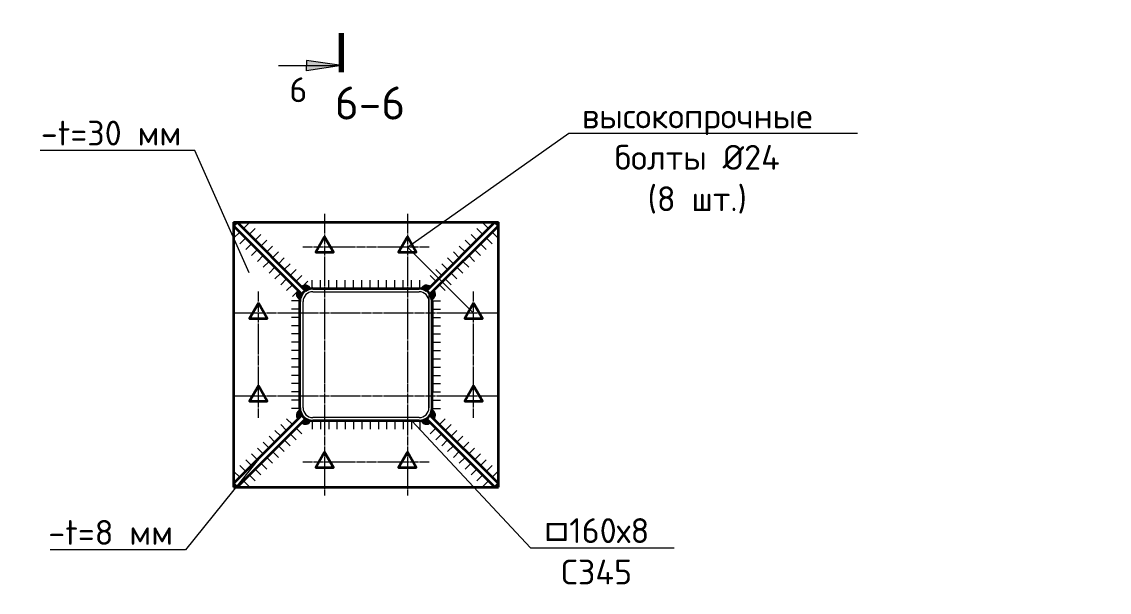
# Model space of a CAD drawing. Header units: millimetres. Extents: x -8174 to 141842, y -29548 to 3412.
# Drawn here: x 70291 to 71604, y -12992 to -12303 of the extents above; entities that cross this region are included whole.
import ezdxf
from ezdxf import colors
from ezdxf.entities.mleader import LeaderData, LeaderLine
from ezdxf.math import Vec2, Vec3

# ---------------------------------------------------------------- set-up
doc = ezdxf.new("R2010")
doc.units = ezdxf.units.MM
doc.linetypes.add('JIS_08_11', pattern=[12.799999999999999, 11, -0.6, 0.6, -0.6])
for name, color, linetype, lineweight in [('НАДПИСИ', 11, 'Continuous', 13), ('ОСЕВАЯ', 50, 'JIS_08_11', 13), ('ОСНОВНАЯ', 213, 'Continuous', 35)]:
    doc.layers.add(name, color=color, linetype=linetype, lineweight=lineweight)
doc.styles.add('ОСК', font='isocpeur.ttf')

# ---------------------------------------------------------------- blocks, each defined once
blk = doc.blocks.new('_None')

msp = doc.modelspace()

# ---------------------------------------------------------------- hatches: boundary and pattern name
at = {"layer": 'НАДПИСИ'}
h = msp.add_hatch(color=256, dxfattribs=at)
h.paths.add_polyline_path([(70677.02820880507, -12356.07215683482), (70634.89442420017, -12356.07215683488), (70634.89442420017, -12362.30138726649)])
h.paths.add_polyline_path([(70677.02820880502, -12356.07215683482), (70634.89442420017, -12349.84292640327), (70634.89442420017, -12356.07215683488)])
h = msp.add_hatch(color=256, dxfattribs=at)
h.dxf.hatch_style = 1
h.paths.add_polyline_path([(70639.80465188052, -12625.56645109766, 0.1078392170562757), (70633.555706279, -12628.05673132278), (70628.79908895516, -12623.30011399895, -0.5388505176400705)])
h = msp.add_hatch(color=256, dxfattribs=at)
h.dxf.hatch_style = 1
h.paths.add_polyline_path([(70773.41562352137, -12625.56645109768, -0.107839217056266), (70779.66456912295, -12628.05673132278), (70784.4211864468, -12623.30011399896, 0.5388505176406145)])
h = msp.add_hatch(color=256, dxfattribs=at)
h.dxf.hatch_style = 1
h.paths.add_polyline_path([(70624.556448268, -12627.54275468606, 0.5388505176400705), (70626.82278536673, -12638.54831761146, -0.1078392170562757), (70629.31306559185, -12632.2993720099)])
h = msp.add_hatch(color=256, dxfattribs=at)
h.dxf.hatch_style = 1
h.paths.add_polyline_path([(70788.66382713395, -12627.54275468606, -0.5388505176400705), (70786.39749003516, -12638.54831761146, 0.1078392170562757), (70783.9072098101, -12632.2993720099)])
h = msp.add_hatch(color=256, dxfattribs=at)
h.dxf.hatch_style = 1
h.paths.add_polyline_path([(70624.556448268, -12783.16485217772, -0.5388505176400705), (70626.82278536673, -12772.15928925233, 0.1078392170562757), (70629.31306559185, -12778.40823485389)])
h = msp.add_hatch(color=256, dxfattribs=at)
h.dxf.hatch_style = 1
h.paths.add_polyline_path([(70788.66382713395, -12783.16485217772, 0.5388505176400705), (70786.39749003522, -12772.15928925233, -0.1078392170562757), (70783.9072098101, -12778.40823485389)])
h = msp.add_hatch(color=256, dxfattribs=at)
h.dxf.hatch_style = 1
h.paths.add_polyline_path([(70639.80465188052, -12785.14115576612, -0.1078392170562757), (70633.555706279, -12782.650875541), (70628.7990889551, -12787.40749286485, 0.5388505176400705)])
h = msp.add_hatch(color=256, dxfattribs=at)
h.dxf.hatch_style = 1
h.paths.add_polyline_path([(70773.41562352143, -12785.14115576612, 0.1078392170562757), (70779.66456912301, -12782.650875541), (70784.4211864468, -12787.40749286485, -0.5388505176400705)])

# ---------------------------------------------------------------- linework, layer by layer
at = {"color": 7, "lineweight": 70}
msp.add_line((70677.02820880461, -12364.00005698967), (70677.02820880455, -12316.95182903128), dxfattribs=at)
at = {"layer": 'НАДПИСИ'}
for p, q in [((70600.78581250203, -12356.07215683488), (70677.02820880461, -12356.07215683477)), ((70677.02820880507, -12356.07215683482), (70634.89442420017, -12349.84292640327)), ((70634.89442420017, -12349.84292640322), (70634.89442420017, -12356.07215683482)), ((70677.02820880507, -12356.07215683482), (70634.89442420017, -12362.30138726649)), ((70634.89442420017, -12362.30138726649), (70634.89442420017, -12356.07215683488)), ((70547.17970116541, -12564.30814320721), (70554.25076897728, -12557.23707539534)), ((70565.56447747623, -12545.92336689636), (70558.49340966443, -12552.99443470822)), ((70572.6355452881, -12552.99443470822), (70565.56447747629, -12560.06550252008)), ((70840.5847301138, -12552.99443470822), (70847.65579792566, -12560.06550252008)), ((70847.65579792566, -12545.92336689636), (70854.72686573752, -12552.99443470822)), ((70866.04057423654, -12564.30814320721), (70858.96950642468, -12557.23707539534)), ((70554.25076897728, -12571.37921101908), (70561.32183678914, -12564.30814320722)), ((70579.70661310002, -12560.06550252008), (70572.6355452881, -12567.13657033195)), ((70586.77768091188, -12567.13657033195), (70579.70661310002, -12574.20763814381)), ((70826.44259449007, -12567.13657033195), (70833.51366230194, -12574.20763814381)), ((70833.51366230194, -12560.06550252008), (70840.5847301138, -12567.13657033195)), ((70858.96950642468, -12571.37921101908), (70851.89843861281, -12564.30814320722)), ((70561.32183678914, -12578.45027883095), (70568.392904601, -12571.37921101908)), ((70568.392904601, -12585.52134664281), (70575.46397241286, -12578.45027883095)), ((70593.84874872374, -12574.20763814381), (70586.77768091188, -12581.27870595567)), ((70600.9198165356, -12581.27870595567), (70593.84874872374, -12588.34977376754)), ((70812.30045886629, -12581.27870595567), (70819.37152667821, -12588.34977376754)), ((70819.37152667821, -12574.20763814381), (70826.44259449007, -12581.27870595567)), ((70844.82737080095, -12585.52134664281), (70837.75630298909, -12578.45027883095)), ((70851.89843861281, -12578.45027883095), (70844.82737080095, -12571.37921101908)), ((70575.46397241286, -12592.59241445469), (70582.53504022473, -12585.52134664282)), ((70582.53504022473, -12599.66348226655), (70589.60610803659, -12592.59241445469)), ((70607.99088434747, -12588.34977376754), (70600.9198165356, -12595.4208415794)), ((70615.06195215933, -12595.4208415794), (70607.99088434747, -12602.49190939126)), ((70798.15832324262, -12595.4208415794), (70805.22939105448, -12602.49190939126)), ((70805.22939105448, -12588.34977376754), (70812.30045886629, -12595.4208415794)), ((70830.68523517722, -12599.66348226655), (70823.61416736536, -12592.59241445469)), ((70837.75630298909, -12592.59241445469), (70830.68523517722, -12585.52134664282)), ((70589.60610803659, -12606.73455007841), (70596.67717584845, -12599.66348226655)), ((70596.67717584845, -12613.80561789028), (70603.74824366032, -12606.73455007841)), ((70622.1330199712, -12602.49190939126), (70615.06195215933, -12609.56297720312)), ((70629.20408778306, -12609.56297720312), (70622.1330199712, -12616.63404501499)), ((70784.01618761884, -12609.56297720312), (70791.08725543076, -12616.63404501499)), ((70791.08725543076, -12602.49190939126), (70798.15832324262, -12609.56297720312)), ((70816.54309955344, -12613.80561789028), (70809.47203174164, -12606.73455007841)), ((70823.61416736536, -12606.73455007841), (70816.54309955344, -12599.66348226655)), ((70603.74824366032, -12620.87668570215), (70610.81931147218, -12613.80561789029)), ((70610.81931147218, -12627.94775351402), (70617.89037928404, -12620.87668570215)), ((70636.27515559492, -12616.63404501499), (70629.20408778306, -12623.70511282685)), ((70641.61013770098, -12625.35380343191), (70641.61013770098, -12615.35380343191)), ((70651.61013770098, -12625.35380343191), (70651.61013770098, -12615.35380343191)), ((70661.61013770098, -12625.35380343191), (70661.61013770098, -12615.35380343191)), ((70671.61013770098, -12625.35380343191), (70671.61013770098, -12615.35380343191)), ((70681.61013770098, -12625.35380343191), (70681.61013770098, -12615.35380343191)), ((70691.61013770098, -12625.35380343191), (70691.61013770098, -12615.35380343191)), ((70701.61013770098, -12625.35380343191), (70701.61013770098, -12615.35380343191)), ((70711.61013770098, -12625.35380343191), (70711.61013770098, -12615.35380343191)), ((70721.61013770098, -12625.35380343191), (70721.61013770098, -12615.35380343191)), ((70731.61013770098, -12625.35380343191), (70731.61013770098, -12615.35380343191)), ((70741.61013770098, -12625.35380343191), (70741.61013770098, -12615.35380343191)), ((70751.61013770098, -12625.35380343191), (70751.61013770098, -12615.35380343191)), ((70761.61013770098, -12625.35380343191), (70761.61013770098, -12615.35380343191)), ((70771.61013770098, -12625.35380343191), (70771.61013770098, -12615.35380343191)), ((70771.61013770098, -12625.35380343191), (70771.61013770098, -12615.35380343191)), ((70802.40096392977, -12627.94775351402), (70795.32989611791, -12620.87668570215)), ((70809.47203174164, -12620.87668570215), (70802.40096392977, -12613.80561789029)), ((70617.89037928404, -12635.01882132588), (70624.9614470959, -12627.94775351402)), ((70642.3861738111, -12629.35380343191), (70770.83410159085, -12629.35380343192)), ((70782.61013770092, -12631.12983954202), (70782.61013770086, -12769.57776732178)), ((70626.61013770098, -12640.35380343191), (70616.61013770098, -12640.35380343191)), ((70630.61013770098, -12769.57776732178), (70630.61013770098, -12641.12983954202)), ((70782.61013770086, -12769.5777673218), (70782.61013770098, -12641.12983954202)), ((70786.61013770098, -12640.35380343191), (70796.61013770098, -12640.35380343191)), ((70626.61013770098, -12650.35380343191), (70616.61013770098, -12650.35380343191)), ((70626.61013770098, -12660.35380343191), (70616.61013770098, -12660.35380343191)), ((70786.61013770098, -12650.35380343191), (70796.61013770098, -12650.35380343191)), ((70786.61013770098, -12660.35380343191), (70796.61013770098, -12660.35380343191)), ((70626.61013770098, -12670.35380343191), (70616.61013770098, -12670.35380343191)), ((70786.61013770098, -12670.35380343191), (70796.61013770098, -12670.35380343191)), ((70626.61013770098, -12680.35380343191), (70616.61013770098, -12680.35380343191)), ((70786.61013770098, -12680.35380343191), (70796.61013770098, -12680.35380343191)), ((70626.61013770098, -12690.35380343191), (70616.61013770098, -12690.35380343191)), ((70626.61013770098, -12700.35380343191), (70616.61013770098, -12700.35380343191)), ((70786.61013770098, -12690.35380343191), (70796.61013770098, -12690.35380343191)), ((70786.61013770098, -12700.35380343191), (70796.61013770098, -12700.35380343191)), ((70626.61013770098, -12710.35380343191), (70616.61013770098, -12710.35380343191)), ((70786.61013770098, -12710.35380343191), (70796.61013770098, -12710.35380343191)), ((70626.61013770098, -12720.35380343191), (70616.61013770098, -12720.35380343191)), ((70786.61013770098, -12720.35380343191), (70796.61013770098, -12720.35380343191)), ((70626.61013770098, -12730.35380343191), (70616.61013770098, -12730.35380343191)), ((70626.61013770098, -12740.35380343191), (70616.61013770098, -12740.35380343191)), ((70786.61013770098, -12730.35380343191), (70796.61013770098, -12730.35380343191)), ((70786.61013770098, -12740.35380343191), (70796.61013770098, -12740.35380343191)), ((70626.61013770098, -12750.35380343191), (70616.61013770098, -12750.35380343191)), ((70786.61013770098, -12750.35380343191), (70796.61013770098, -12750.35380343191)), ((70626.61013770098, -12760.35380343191), (70616.61013770098, -12760.35380343191)), ((70786.61013770098, -12760.35380343191), (70796.61013770098, -12760.35380343191)), ((70626.61013770098, -12770.35380343191), (70616.61013770098, -12770.35380343191)), ((70786.61013770098, -12770.35380343191), (70796.61013770098, -12770.35380343191)), ((70603.74824366032, -12789.83092116164), (70610.81931147218, -12796.90198897351)), ((70610.81931147218, -12782.75985334978), (70617.89037928404, -12789.83092116164)), ((70629.20408778306, -12801.14462966067), (70622.1330199712, -12794.07356184881)), ((70641.61013770098, -12785.35380343189), (70641.61013770098, -12795.35380343189)), ((70770.83410159085, -12781.35380343191), (70642.3861738111, -12781.35380343189)), ((70651.61013770098, -12785.35380343189), (70651.61013770098, -12795.35380343189)), ((70661.61013770098, -12785.35380343189), (70661.61013770098, -12795.35380343189)), ((70671.61013770098, -12785.35380343189), (70671.61013770098, -12795.35380343189)), ((70681.61013770098, -12785.35380343189), (70681.61013770098, -12795.35380343189)), ((70691.61013770098, -12785.35380343189), (70691.61013770098, -12795.35380343189)), ((70701.61013770098, -12785.35380343189), (70701.61013770098, -12795.35380343189)), ((70711.61013770098, -12785.35380343189), (70711.61013770098, -12795.35380343189)), ((70721.61013770098, -12785.35380343189), (70721.61013770098, -12795.35380343189)), ((70731.61013770098, -12785.35380343189), (70731.61013770098, -12795.35380343189)), ((70741.61013770098, -12785.35380343189), (70741.61013770098, -12795.35380343189)), ((70751.61013770098, -12785.35380343189), (70751.61013770098, -12795.35380343189)), ((70761.61013770098, -12785.35380343189), (70761.61013770098, -12795.35380343189)), ((70771.61013770098, -12785.35380343189), (70771.61013770098, -12795.35380343189)), ((70771.61013770098, -12785.35380343189), (70771.61013770098, -12795.35380343189)), ((70784.01618761884, -12801.14462966067), (70791.08725543076, -12794.07356184881)), ((70802.40096392977, -12782.75985334978), (70795.32989611791, -12789.83092116164)), ((70809.47203174164, -12789.83092116164), (70802.40096392977, -12796.90198897351)), ((70589.60610803659, -12803.97305678537), (70596.6771758484, -12811.04412459723)), ((70596.6771758484, -12796.90198897351), (70603.74824366032, -12803.97305678537)), ((70622.1330199712, -12808.21569747254), (70615.06195215933, -12801.14462966067)), ((70791.08725543076, -12808.21569747254), (70798.15832324262, -12801.14462966067)), ((70816.5430995535, -12796.90198897351), (70809.47203174164, -12803.97305678537)), ((70823.61416736536, -12803.97305678537), (70816.5430995535, -12811.04412459723)), ((70575.46397241286, -12818.1151924091), (70582.53504022473, -12825.18626022097)), ((70582.53504022473, -12811.04412459723), (70589.60610803659, -12818.11519240911)), ((70607.99088434747, -12822.35783309626), (70600.91981653555, -12815.2867652844)), ((70615.06195215933, -12815.2867652844), (70607.99088434747, -12808.21569747254)), ((70798.15832324262, -12815.2867652844), (70805.22939105448, -12808.21569747254)), ((70805.22939105448, -12822.35783309626), (70812.30045886635, -12815.2867652844)), ((70830.68523517722, -12811.04412459723), (70823.61416736536, -12818.11519240911)), ((70837.75630298909, -12818.1151924091), (70830.68523517722, -12825.18626022097)), ((70561.32183678908, -12832.25732803284), (70568.39290460094, -12839.3283958447)), ((70568.39290460094, -12825.18626022097), (70575.46397241286, -12832.25732803284)), ((70593.84874872374, -12836.49996871999), (70586.77768091188, -12829.42890090811)), ((70600.91981653555, -12829.42890090813), (70593.84874872374, -12822.35783309625)), ((70812.30045886635, -12829.42890090813), (70819.37152667821, -12822.35783309625)), ((70819.37152667821, -12836.49996871999), (70826.44259449007, -12829.42890090811)), ((70844.82737080095, -12825.18626022097), (70837.75630298909, -12832.25732803284)), ((70851.89843861281, -12832.25732803284), (70844.82737080095, -12839.3283958447)), ((70547.17970116541, -12846.39946365656), (70554.25076897728, -12853.47053146843)), ((70554.25076897728, -12839.3283958447), (70561.32183678908, -12846.39946365656)), ((70579.70661310002, -12850.64210434371), (70572.6355452881, -12843.57103653184)), ((70586.77768091188, -12843.57103653185), (70579.70661310002, -12836.49996871997)), ((70826.44259449007, -12843.57103653185), (70833.51366230194, -12836.49996871997)), ((70833.51366230194, -12850.64210434371), (70840.5847301138, -12843.57103653184)), ((70858.96950642468, -12839.3283958447), (70851.89843861281, -12846.39946365656)), ((70866.04057423654, -12846.39946365656), (70858.96950642474, -12853.47053146843)), ((70565.56447747623, -12864.78423996743), (70558.49340966437, -12857.71317215556)), ((70572.6355452881, -12857.71317215556), (70565.56447747623, -12850.6421043437)), ((70840.5847301138, -12857.71317215556), (70847.65579792566, -12850.6421043437)), ((70847.65579792566, -12864.78423996743), (70854.72686573758, -12857.71317215556))]:
    msp.add_line(p, q, dxfattribs=at)
for centre, radius, start, end in [((70633.555706279, -12628.05673132278), 6.726872730382034, 21.72787843022054, 135), ((70779.66456912295, -12628.05673132278), 6.726872730382034, 45, 158.2721215697795), ((70629.31306559185, -12632.2993720099), 6.726872730382034, 135, 248.2721215988855), ((70642.3861738111, -12641.12983954202), 11.77603611011569, 90, 180), ((70770.83410159085, -12641.12983954202), 11.77603611011569, 0, 90), ((70783.9072098101, -12632.2993720099), 6.726872730382034, 291.7278784011145, 45), ((70629.31306559185, -12778.40823485389), 6.726872730382034, 111.7278784011145, 225), ((70642.3861738111, -12769.57776732178), 11.77603611011569, 180, 270), ((70770.83410159085, -12769.57776732178), 11.77603611011569, 270, 0), ((70770.83410159085, -12769.57776732178), 11.77603611011569, 270, 0), ((70783.9072098101, -12778.40823485389), 6.726872730382034, 315, 68.27212159888553), ((70633.555706279, -12782.650875541), 6.726872730382034, 225, 338.2721215697795), ((70779.66456912301, -12782.650875541), 6.726872730382034, 201.7278784302205, 315)]:
    msp.add_arc(centre, radius, start, end, dxfattribs=at)
at = {"layer": 'ОСЕВАЯ', "linetype": 'JIS_08_11'}
for p, q in [((70656.61013770098, -12535.35380343191), (70656.61013770098, -12875.35380343191)), ((70756.61013770098, -12535.35380343191), (70756.61013770098, -12875.35380343191)), ((70782.9594520395, -12575.35380343191), (70630.26082336245, -12575.35380343191)), ((70576.61013770098, -12781.70311777043), (70576.61013770098, -12629.00448909338)), ((70836.61013770098, -12781.70311777043), (70836.61013770098, -12629.00448909338)), ((70866.61013770098, -12655.35380343191), (70546.61013770098, -12655.35380343191)), ((70866.61013770098, -12755.35380343191), (70546.61013770098, -12755.35380343191)), ((70782.9594520395, -12835.35380343191), (70630.26082336245, -12835.35380343191))]:
    msp.add_line(p, q, dxfattribs=at)
at = {"layer": 'ОСНОВНАЯ'}
for p, q in [((70546.61013770098, -12545.35380343191), (70546.61013770098, -12865.35380343191)), ((70546.61013770098, -12545.35380343191), (70866.61013770098, -12545.35380343191)), ((70550.85277838807, -12545.35380343191), (70546.61013770098, -12549.59644411903)), ((70629.31306559185, -12632.2993720099), (70546.61013770098, -12549.59644411903)), ((70633.555706279, -12628.05673132277), (70550.85277838807, -12545.35380343191)), ((70779.66456912295, -12628.05673132275), (70862.36749701382, -12545.35380343191)), ((70783.90720981004, -12632.2993720099), (70866.61013770098, -12549.59644411903)), ((70862.36749701382, -12545.35380343191), (70866.61013770098, -12549.59644411903)), ((70866.61013770098, -12865.35380343191), (70866.61013770098, -12545.35380343191)), ((70642.3861738111, -12625.35380343191), (70770.83410159085, -12625.35380343191)), ((70626.61013770098, -12769.57776732178), (70626.61013770098, -12641.12983954202)), ((70786.61013770092, -12641.12983954202), (70786.61013770098, -12749.57776732178)), ((70786.61013770086, -12769.57776732178), (70786.61013770092, -12641.12983954202)), ((70629.31306559185, -12778.40823485386), (70546.61013770092, -12861.11116274475)), ((70783.9072098101, -12778.40823485386), (70866.61013770098, -12861.11116274475)), ((70633.555706279, -12782.65087554102), (70550.85277838807, -12865.35380343188)), ((70770.83410159085, -12785.35380343191), (70642.3861738111, -12785.35380343191)), ((70779.66456912301, -12782.650875541), (70862.36749701388, -12865.35380343188)), ((70550.85277838807, -12865.35380343188), (70546.61013770092, -12861.11116274475)), ((70546.61013770098, -12865.35380343191), (70866.61013770098, -12865.35380343191)), ((70862.36749701388, -12865.35380343188), (70866.61013770098, -12861.11116274475))]:
    msp.add_line(p, q, dxfattribs=at)
for points in [[(70656.61013770098, -12563.05015190926), (70645.95486292301, -12581.50562919323), (70667.26541247888, -12581.50562919323)], [(70756.61013770098, -12563.05015190926), (70745.95486292301, -12581.50562919323), (70767.26541247888, -12581.50562919323)], [(70576.61013770098, -12643.05015190926), (70565.95486292301, -12661.50562919323), (70587.26541247888, -12661.50562919323)], [(70836.61013770098, -12643.05015190926), (70825.95486292301, -12661.50562919323), (70847.26541247888, -12661.50562919323)], [(70576.61013770098, -12743.05015190926), (70565.95486292301, -12761.50562919323), (70587.26541247888, -12761.50562919323)], [(70836.61013770098, -12743.05015190926), (70825.95486292301, -12761.50562919323), (70847.26541247888, -12761.50562919323)], [(70656.61013770098, -12823.05015190926), (70645.95486292301, -12841.50562919323), (70667.26541247888, -12841.50562919323)], [(70756.61013770098, -12823.05015190926), (70745.95486292301, -12841.50562919323), (70767.26541247888, -12841.50562919323)]]:
    msp.add_lwpolyline(points, close=True, dxfattribs=at)
for centre, start, end in [((70642.3861738111, -12641.12983954202), 90, 180), ((70770.83410159085, -12641.12983954202), 0, 90), ((70642.3861738111, -12769.57776732178), 180, 270), ((70770.83410159085, -12769.57776732178), 270, 0)]:
    msp.add_arc(centre, 15.77603611011582, start, end, dxfattribs=at)

# ---------------------------------------------------------------- texts
at = {"layer": 'НАДПИСИ', "style": 'ОСК'}
for s, insert, char_height, width, attachment_point in [('6', (70614.10378232074, -12370.31621483125), 30, 74.751122343514, 1), ('6-6', (70754.1121451031, -12421.31870986728), 40, 233.030446242969, 9)]:
    msp.add_mtext(s, dxfattribs=dict(at, insert=insert, char_height=char_height, width=width, attachment_point=attachment_point))

# ---------------------------------------------------------------- leaders
at = {"layer": 'НАДПИСИ'}
ml = msp.add_multileader_mtext('Standard', dxfattribs=at)
ml.set_content(' L80х7,\\PL=150 мм', color=256, style='ОСК')
ml.set_leader_properties(color=256, linetype='ByLayer', lineweight=-1)
ml.set_arrow_properties(name='NONE')
ml.build(insert=Vec2(0, 0))
ml.multileader.update_dxf_attribs({"has_dogleg": 0, "text_left_attachment_type": 6, "text_right_attachment_type": 6, "dogleg_length": 0, "arrow_head_size": 75, "scale": 50})
ctx = ml.context
ctx.base_point, ctx.scale, ctx.char_height, ctx.arrow_head_size, ctx.landing_gap_size, ctx.plane_origin = Vec3(38722.58979582816, -12472.19818995096), 50, 150, 75, 100, Vec3(35036.45723522065, -13656.40592095464)
ctx.left_attachment, ctx.right_attachment, ctx.text_align_type = 6, 6, 1
notes = []
notes.append((ctx, [(0, (1, 1, 0), (39717.58979582816, -12472.19818995096), (-1, 0), 0, [(2, [(39866.69871447486, -12182.93651241803)], 0, [])])]))
ctx.mtext.insert, ctx.mtext.width, ctx.mtext.defined_height, ctx.mtext.alignment, ctx.mtext.flow_direction = Vec3(39220.08979582816, -12292.19818995096), 1892.321435458027, 273.0506630395539, 2, 5
ml = msp.add_multileader_mtext('Standard', dxfattribs=at)
ml.set_content(' L80х7,\\PL=150 мм', color=256, style='ОСК')
ml.set_leader_properties(color=256, linetype='ByLayer', lineweight=-1)
ml.set_arrow_properties(name='NONE')
ml.build(insert=Vec2(0, 0))
ml.multileader.update_dxf_attribs({"has_dogleg": 0, "text_left_attachment_type": 6, "text_right_attachment_type": 6, "dogleg_length": 0, "arrow_head_size": 75, "scale": 50})
ctx = ml.context
ctx.base_point, ctx.scale, ctx.char_height, ctx.arrow_head_size, ctx.landing_gap_size, ctx.plane_origin = Vec3(51177.61170668108, -12472.19818995097), 50, 150, 75, 100, Vec3(47491.47914607357, -13656.40592095465)
ctx.left_attachment, ctx.right_attachment, ctx.text_align_type = 6, 6, 1
notes.append((ctx, [(0, (1, 1, 0), (52172.61170668108, -12472.19818995097), (-1, 0), 0, [(2, [(52321.72062532778, -12182.93651241805)], 0, [])])]))
ctx.mtext.insert, ctx.mtext.width, ctx.mtext.defined_height, ctx.mtext.alignment, ctx.mtext.flow_direction = Vec3(51675.11170668108, -12292.19818995097), 1892.321435458027, 273.0506630395539, 2, 5
ml = msp.add_multileader_mtext('Standard', dxfattribs=at)
ml.set_content(' {\\H0.6x;7}', color=256, style='ОСК')
ml.set_leader_properties(color=256, linetype='ByLayer', lineweight=-1)
ml.set_arrow_properties(name='NONE')
ml.build(insert=Vec2(0, 0))
ml.multileader.update_dxf_attribs({"has_dogleg": 0, "text_left_attachment_type": 6, "text_right_attachment_type": 6, "dogleg_length": 0, "arrow_head_size": 75, "scale": 50})
ctx = ml.context
ctx.base_point, ctx.scale, ctx.char_height, ctx.arrow_head_size, ctx.landing_gap_size, ctx.plane_origin = Vec3(53727.0393568548, -12644.45305150567), 50, 250, 75, 100, Vec3(49472.25315864908, -12676.70063790135)
ctx.left_attachment, ctx.right_attachment, ctx.text_align_type = 6, 6, 1
notes.append((ctx, [(0, (1, 1, 0), (54167.0393568548, -12644.45305150567), (-1, 0), 0, [(2, [(54404.32262184384, -12290.10316721445)], 0, [])])]))
ctx.mtext.insert, ctx.mtext.width, ctx.mtext.defined_height, ctx.mtext.alignment, ctx.mtext.flow_direction = Vec3(53947.0393568548, -12364.45305150567), 814.4691549743875, 273.0506630395539, 2, 5
ml = msp.add_multileader_mtext('Standard', dxfattribs=at)
ml.set_content('□140х7\\PС345', color=256, style='ОСК')
ml.set_leader_properties(color=256, linetype='ByLayer', lineweight=-1)
ml.set_arrow_properties(name='NONE')
ml.build(insert=Vec2(0, 0))
ml.multileader.update_dxf_attribs({"has_dogleg": 0, "text_left_attachment_type": 6, "text_right_attachment_type": 6, "dogleg_length": 0, "arrow_head_size": 15, "scale": 10})
ctx = ml.context
ctx.base_point, ctx.scale, ctx.char_height, ctx.arrow_head_size, ctx.landing_gap_size, ctx.plane_origin = Vec3(69587.35922379635, -12432.23083668255), 10, 30, 15, 20, Vec3(69207.02536625421, -13334.61153762184)
ctx.left_attachment, ctx.right_attachment, ctx.text_align_type = 6, 6, 1
notes.append((ctx, [(1, (1, 1, 0), (69587.35922379635, -12432.23083668255), (1, 0), 0, [(0, [(69860.21324536769, -12327.86242842983)], 0, []), (3, [(69453.105036703, -12304.07978593005)], 0, [])])]))
ctx.mtext.insert, ctx.mtext.width, ctx.mtext.alignment, ctx.mtext.flow_direction = Vec3(69668.85922379635, -12396.23083668255), 161.7050698972307, 2, 5
ml = msp.add_multileader_mtext('Standard', dxfattribs=at)
ml.set_content('высокопрочные\\Pболты %%C24\\P(8 шт.)', color=256, style='ОСК')
ml.set_leader_properties(color=256, linetype='ByLayer', lineweight=-1)
ml.set_arrow_properties(name='NONE')
ml.build(insert=Vec2(0, 0))
ml.multileader.update_dxf_attribs({"has_dogleg": 0, "text_left_attachment_type": 6, "text_right_attachment_type": 6, "dogleg_length": 0, "arrow_head_size": 15, "scale": 10})
ctx = ml.context
ctx.base_point, ctx.scale, ctx.char_height, ctx.arrow_head_size, ctx.landing_gap_size, ctx.plane_origin = Vec3(70951.76271176868, -12437.9509167326), 10, 30, 15, 20, Vec3(70976.02341312834, -13370.21266857555)
ctx.left_attachment, ctx.right_attachment, ctx.text_align_type = 6, 6, 1
notes.append((ctx, [(1, (1, 1, 0), (70951.76271176868, -12437.9509167326), (1, 0), 0, [(0, [(70836.61013770098, -12655.35380343191), (70756.61013770092, -12575.35380343191)], 0, [])])]))
ctx.mtext.insert, ctx.mtext.width, ctx.mtext.alignment, ctx.mtext.flow_direction = Vec3(71106.76271176868, -12401.9509167326), 205.4122977968073, 2, 5
ml = msp.add_multileader_mtext('Standard', dxfattribs=at)
ml.set_content('-t=30 мм', color=256, style='ОСК')
ml.set_leader_properties(color=256, linetype='ByLayer', lineweight=-1)
ml.set_arrow_properties(name='NONE')
ml.build(insert=Vec2(0, 0))
ml.multileader.update_dxf_attribs({"has_dogleg": 0, "text_left_attachment_type": 6, "text_right_attachment_type": 6, "dogleg_length": 0, "arrow_head_size": 15, "scale": 10})
ctx = ml.context
ctx.base_point, ctx.scale, ctx.char_height, ctx.arrow_head_size, ctx.landing_gap_size, ctx.plane_origin = Vec3(70297.72868531448, -12458.6659743599), 10, 30, 15, 20, Vec3(70250.20920894766, -13560.75914990512)
ctx.left_attachment, ctx.right_attachment, ctx.text_align_type = 6, 6, 1
notes.append((ctx, [(0, (1, 1, 0), (70499.72868531448, -12458.6659743599), (-1, 0), 0, [(3, [(70565.40292314981, -12606.29051729914)], 0, [])])]))
ctx.mtext.insert, ctx.mtext.alignment, ctx.mtext.flow_direction = Vec3(70398.72868531448, -12422.6659743599), 2, 5
ml = msp.add_multileader_mtext('Standard', dxfattribs=at)
ml.set_content('болты %%C20\\P(4 шт.)', color=256, style='ОСК')
ml.set_leader_properties(color=256, linetype='ByLayer', lineweight=-1)
ml.set_arrow_properties(name='NONE')
ml.build(insert=Vec2(0, 0))
ml.multileader.update_dxf_attribs({"has_dogleg": 0, "text_left_attachment_type": 6, "text_right_attachment_type": 6, "dogleg_length": 0, "arrow_head_size": 15, "scale": 10})
ctx = ml.context
ctx.base_point, ctx.scale, ctx.char_height, ctx.arrow_head_size, ctx.landing_gap_size, ctx.plane_origin = Vec3(69273.36571782554, -12533.04841041804), 10, 30, 15, 20, Vec3(69270.89313265437, -13432.32424755112)
ctx.left_attachment, ctx.right_attachment, ctx.text_align_type = 6, 6, 1
notes.append((ctx, [(0, (1, 1, 0), (69508.36571782554, -12533.04841041804), (-1, 0), 0, [(3, [(69769.11277911637, -12669.51439280335), (69509.11277911637, -12669.51439280335)], 0, [])])]))
ctx.mtext.insert, ctx.mtext.width, ctx.mtext.alignment, ctx.mtext.flow_direction = Vec3(69390.86571782554, -12497.04841041804), 205.4122977968073, 2, 5
ml = msp.add_multileader_mtext('Standard', dxfattribs=at)
ml.set_content('-t=20 мм', color=256, style='ОСК')
ml.set_leader_properties(color=256, linetype='ByLayer', lineweight=-1)
ml.set_arrow_properties(name='NONE')
ml.build(insert=Vec2(0, 0))
ml.multileader.update_dxf_attribs({"has_dogleg": 0, "text_left_attachment_type": 6, "text_right_attachment_type": 6, "dogleg_length": 0, "arrow_head_size": 15, "scale": 10})
ctx = ml.context
ctx.base_point, ctx.scale, ctx.char_height, ctx.arrow_head_size, ctx.landing_gap_size, ctx.plane_origin = Vec3(69740.94246003177, -12539.9317032409), 10, 30, 15, 20, Vec3(69525.78157606343, -13443.09626605414)
ctx.left_attachment, ctx.right_attachment, ctx.text_align_type = 6, 6, 1
notes.append((ctx, [(1, (1, 1, 0), (69740.94246003177, -12539.9317032409), (1, 0), 0, [(3, [(69735.48903911398, -12609.51439280335)], 0, [])])]))
ctx.mtext.insert, ctx.mtext.width, ctx.mtext.alignment, ctx.mtext.flow_direction = Vec3(69841.94246003177, -12503.9317032409), 184.2461052138824, 2, 5
ml = msp.add_multileader_mtext('Standard', dxfattribs=at)
ml.set_content('□160х8\\PС345', color=256, style='ОСК')
ml.set_leader_properties(color=256, linetype='ByLayer', lineweight=-1)
ml.set_arrow_properties(name='NONE')
ml.build(insert=Vec2(0, 0))
ml.multileader.update_dxf_attribs({"has_dogleg": 0, "text_left_attachment_type": 6, "text_right_attachment_type": 6, "dogleg_length": 0, "arrow_head_size": 15, "scale": 10})
ctx = ml.context
ctx.base_point, ctx.scale, ctx.char_height, ctx.arrow_head_size, ctx.landing_gap_size, ctx.plane_origin = Vec3(70905.28424678656, -12938.87501939648), 10, 30, 15, 20, Vec3(70890.70337249665, -13901.60101943515)
ctx.left_attachment, ctx.right_attachment, ctx.text_align_type = 6, 6, 1
notes.append((ctx, [(1, (1, 1, 0), (70905.28424678656, -12938.87501939648), (1, 0), 0, [(3, [(70761.9389608627, -12785.35380343191)], 0, [])])]))
ctx.mtext.insert, ctx.mtext.alignment, ctx.mtext.flow_direction = Vec3(70985.28424678656, -12902.87501939648), 2, 5
ml = msp.add_multileader_mtext('Standard', dxfattribs=at)
ml.set_content('-t=8 мм', color=256, style='ОСК')
ml.set_leader_properties(color=256, linetype='ByLayer', lineweight=-1)
ml.set_arrow_properties(name='NONE')
ml.build(insert=Vec2(0, 0))
ml.multileader.update_dxf_attribs({"has_dogleg": 0, "text_left_attachment_type": 6, "text_right_attachment_type": 6, "dogleg_length": 0, "arrow_head_size": 15, "scale": 10})
ctx = ml.context
ctx.base_point, ctx.scale, ctx.char_height, ctx.arrow_head_size, ctx.landing_gap_size, ctx.plane_origin = Vec3(70307.80657058774, -12941.06031594664), 10, 30, 15, 20, Vec3(70250.20920894766, -13706.73104792828)
ctx.left_attachment, ctx.right_attachment, ctx.text_align_type = 6, 6, 1
notes.append((ctx, [(0, (1, 1, 0), (70488.80657058774, -12941.06031594664), (-1, 0), 0, [(3, [(70580.44764834514, -12827.27365210054)], 0, [])])]))
ctx.mtext.insert, ctx.mtext.width, ctx.mtext.alignment, ctx.mtext.flow_direction = Vec3(70398.30657058774, -12905.06031594664), 231.4924673663918, 2, 5
for ctx, leaders in notes:
    for number, flags, end, landing, length, lines in leaders:
        leader = LeaderData()
        leader.index, (leader.has_last_leader_line, leader.has_dogleg_vector, leader.attachment_direction) = number, flags
        leader.last_leader_point, leader.dogleg_vector, leader.dogleg_length = Vec3(end), Vec3(landing), length
        for number, points, colour, breaks in lines:
            line = LeaderLine()
            line.index, line.vertices, line.color, line.breaks = number, Vec3.list(points), colors.encode_raw_color(colour), breaks
            leader.lines.append(line)
        ctx.leaders.append(leader)

doc.saveas('drawing.dxf')
